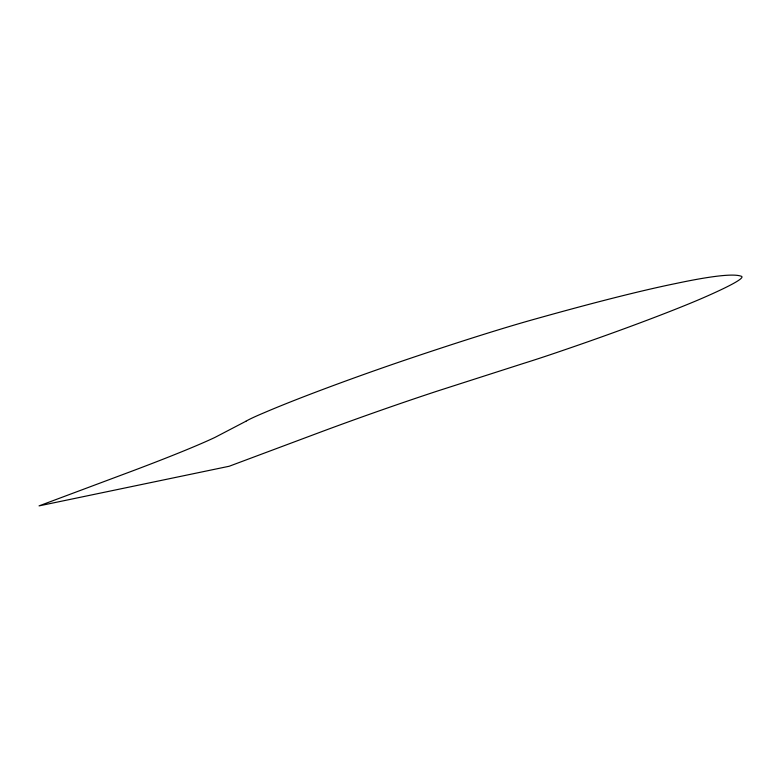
<?xml version="1.0" encoding="UTF-8"?>
<svg xmlns="http://www.w3.org/2000/svg" width="781" height="781" viewBox="0 0 781 781"><rect width="100%" height="100%" fill="white"/><g stroke="black" fill="none" stroke-linecap="round" stroke-linejoin="round"><path stroke-width="1.17" d="M245.927 421.252L214.97 437.409A168.042 8.21 -19.5 0 1 132.321 471.002L39.05 505.883L229.175 466.257L322.455 431.376A168.042 8.21 -19.5 0 1 437.399 391.056L523.651 363.37A94.579 4.618 -19.5 0 0 562.691 350.484A141.917 6.931 -19.5 0 0 704.979 297.044A252.214 12.32 -19.5 0 0 740.71 276.084A1055.551 51.566 -19.5 0 0 675.506 283.571A1055.551 51.566 -19.5 0 0 536.615 318.628A252.214 12.32 -19.5 0 0 409.215 358.684A141.917 6.931 -19.5 0 0 264.3 412.671A94.579 4.618 -19.5 0 0 245.927 421.252"/></g></svg>
